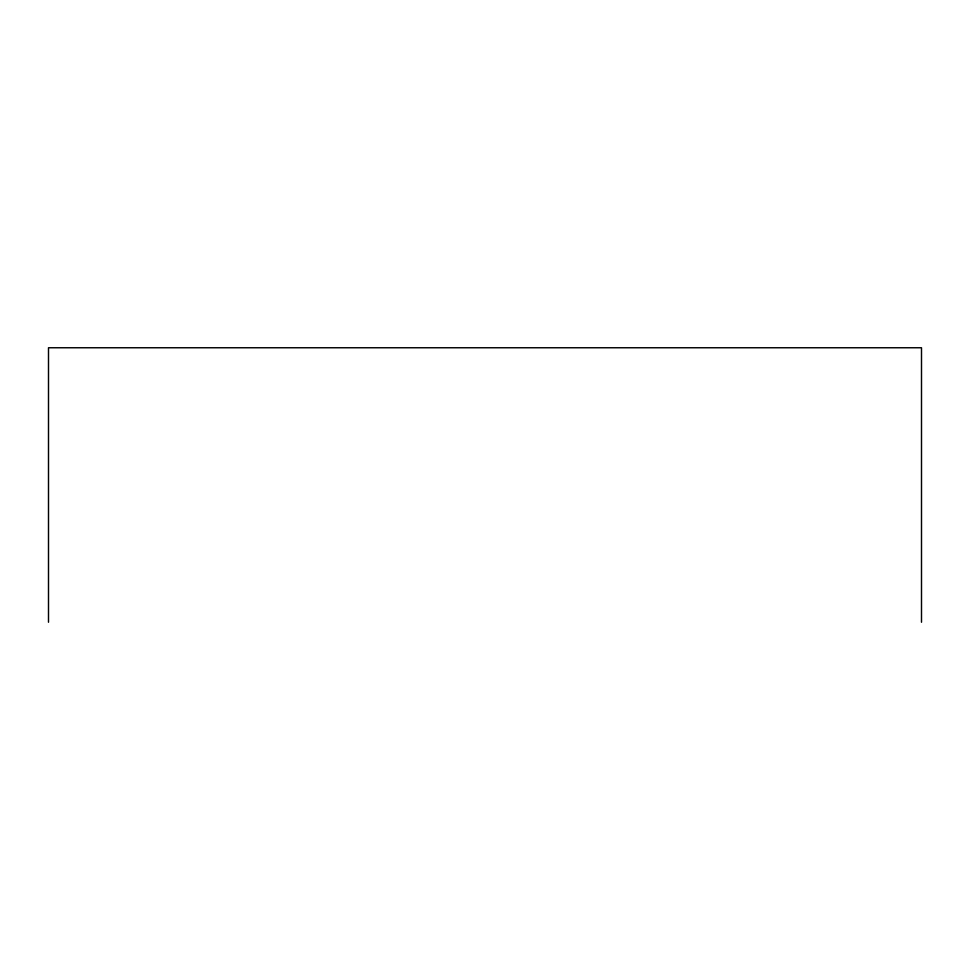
<?xml version="1.0" encoding="UTF-8"?>
<svg xmlns="http://www.w3.org/2000/svg" width="970" height="970" viewBox="0 0 970 970"><rect width="100%" height="100%" fill="white"/><g stroke="black" fill="none" stroke-linecap="round" stroke-linejoin="round"><path stroke-width="1.45" d="M921.5 622.243L921.5 347.757L48.5 347.757L48.5 622.243"/></g></svg>
